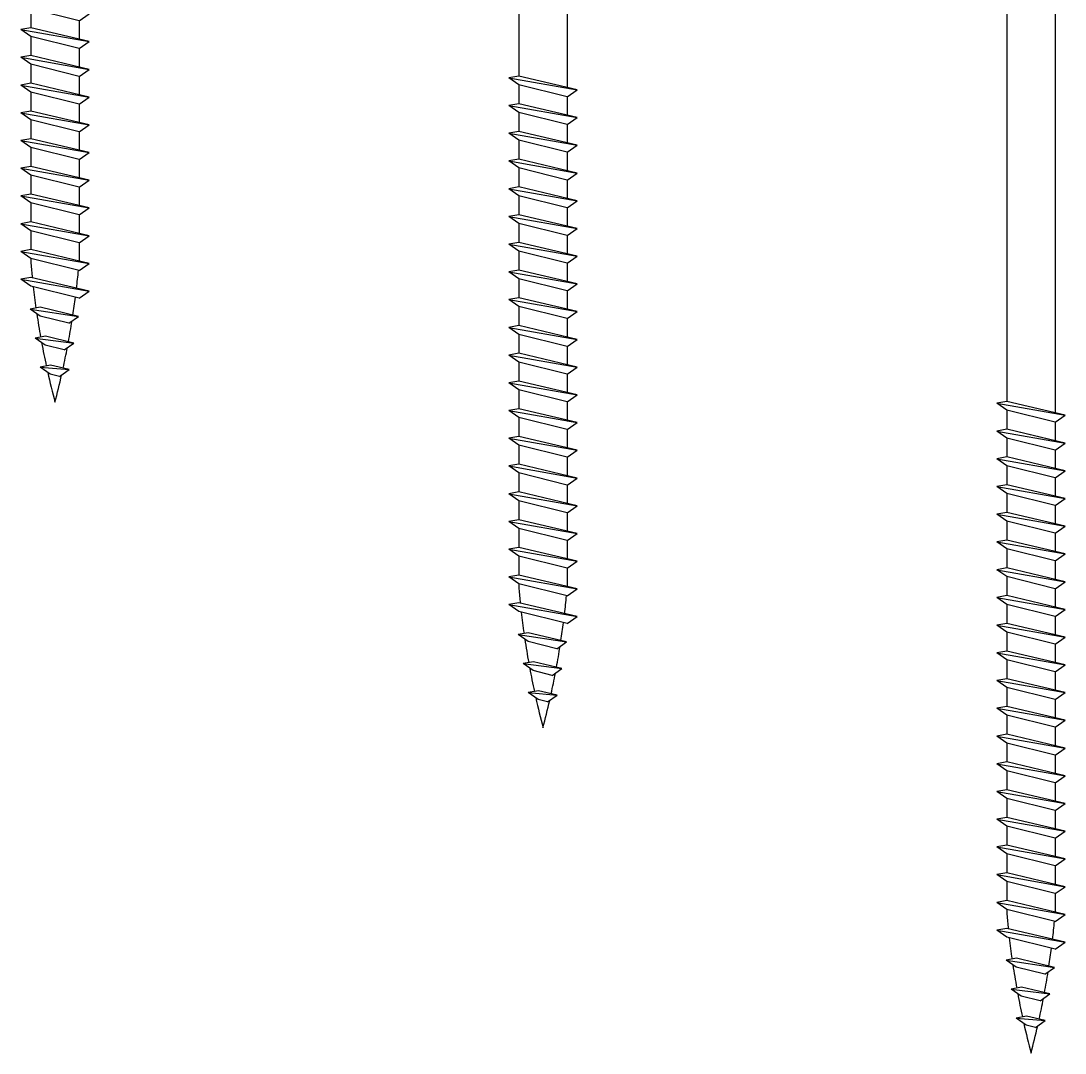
# Model space of a CAD drawing. Header units: inches. Extents: x -2661 to 42767, y -1222 to 9099.
# Drawn here: x 1286.852 to 1290.062, y 1295.437 to 1298.609 of the extents above; entities that cross this region are included whole.
import ezdxf

# ---------------------------------------------------------------- set-up
doc = ezdxf.new("R2010")
doc.units = ezdxf.units.IN
doc.header["$LTSCALE"] = 12
doc.header["$MEASUREMENT"] = 0
doc.layers.add('S-SIMPSON', color=2, linetype='CONTINUOUS')

# ---------------------------------------------------------------- blocks, each defined once
blk = doc.blocks.new('HLGM015')
at = {"layer": 'S-SIMPSON'}
for p, q in [((-0.0819, -13.7917), (-0.0819, -13.85)), ((0.0664, -13.8286), (-0.0819, -13.7917)), ((0.0664, -13.8286), (-0.0819, -13.7917)), ((0.0664, -13.8286), (-0.0819, -13.7917)), ((0.0664, -13.8286), (-0.0819, -13.7917)), ((0.0664, -13.8286), (0.097, -13.8072)), ((0.0664, -13.8286), (0.097, -13.8072)), ((0.0664, -13.8286), (0.097, -13.8072)), ((0.0664, -13.8286), (0.097, -13.8072)), ((0.0664, -13.8286), (0.0664, -13.8851)), ((-0.0819, -13.85), (-0.1125, -13.8554)), ((-0.0819, -13.85), (-0.1125, -13.8554)), ((-0.0819, -13.85), (-0.1125, -13.8554)), ((-0.0819, -13.85), (-0.1125, -13.8554)), ((-0.0819, -13.85), (-0.1125, -13.8554)), ((-0.0819, -13.8769), (-0.1125, -13.8554)), ((-0.0819, -13.8769), (-0.1125, -13.8554)), ((-0.0819, -13.8769), (-0.1125, -13.8554)), ((-0.0819, -13.8769), (-0.1125, -13.8554)), ((-0.0819, -13.8769), (-0.1125, -13.8554)), ((-0.1125, -13.8554), (0.097, -13.8924)), ((-0.1125, -13.8554), (0.097, -13.8924)), ((-0.1125, -13.8554), (0.097, -13.8924)), ((-0.1125, -13.8554), (0.097, -13.8924)), ((-0.1125, -13.8554), (0.097, -13.8924)), ((0.097, -13.8924), (-0.0819, -13.85)), ((0.097, -13.8924), (-0.0819, -13.85)), ((0.097, -13.8924), (-0.0819, -13.85)), ((0.097, -13.8924), (-0.0819, -13.85)), ((0.097, -13.8924), (-0.0819, -13.85)), ((-0.0819, -13.8769), (-0.0819, -13.9352)), ((0.0664, -13.9138), (-0.0819, -13.8769)), ((0.0664, -13.9138), (-0.0819, -13.8769)), ((0.0664, -13.9138), (-0.0819, -13.8769)), ((0.0664, -13.9138), (-0.0819, -13.8769)), ((0.0664, -13.9138), (-0.0819, -13.8769)), ((0.0664, -13.9138), (0.097, -13.8924)), ((0.0664, -13.9138), (0.097, -13.8924)), ((0.0664, -13.9138), (0.097, -13.8924)), ((0.0664, -13.9138), (0.097, -13.8924)), ((0.0664, -13.9138), (0.097, -13.8924)), ((0.0664, -13.9138), (0.0664, -13.9703)), ((-0.0819, -13.9352), (-0.1125, -13.9406)), ((-0.0819, -13.9352), (-0.1125, -13.9406)), ((-0.0819, -13.9352), (-0.1125, -13.9406)), ((-0.0819, -13.9352), (-0.1125, -13.9406)), ((-0.0819, -13.9621), (-0.1125, -13.9406)), ((-0.0819, -13.9621), (-0.1125, -13.9406)), ((-0.0819, -13.9621), (-0.1125, -13.9406)), ((-0.0819, -13.9621), (-0.1125, -13.9406)), ((-0.1125, -13.9406), (0.097, -13.9775)), ((-0.1125, -13.9406), (0.097, -13.9775)), ((-0.1125, -13.9406), (0.097, -13.9775)), ((-0.1125, -13.9406), (0.097, -13.9775)), ((0.097, -13.9775), (-0.0819, -13.9352)), ((0.097, -13.9775), (-0.0819, -13.9352)), ((0.097, -13.9775), (-0.0819, -13.9352)), ((0.097, -13.9775), (-0.0819, -13.9352)), ((-0.0819, -13.9621), (-0.0819, -14.0204)), ((0.0664, -13.999), (-0.0819, -13.9621)), ((0.0664, -13.999), (-0.0819, -13.9621)), ((0.0664, -13.999), (-0.0819, -13.9621)), ((0.0664, -13.999), (-0.0819, -13.9621)), ((0.0664, -13.999), (0.097, -13.9775)), ((0.0664, -13.999), (0.097, -13.9775)), ((0.0664, -13.999), (0.097, -13.9775)), ((0.0664, -13.999), (0.097, -13.9775)), ((-0.0819, -14.0204), (-0.1125, -14.0258)), ((-0.0819, -14.0204), (-0.1125, -14.0258)), ((-0.0819, -14.0204), (-0.1125, -14.0258)), ((-0.0819, -14.0204), (-0.1125, -14.0258)), ((0.097, -14.0627), (-0.0819, -14.0204)), ((0.097, -14.0627), (-0.0819, -14.0204)), ((0.097, -14.0627), (-0.0819, -14.0204)), ((0.097, -14.0627), (-0.0819, -14.0204)), ((0.0664, -13.999), (0.0664, -14.0555)), ((-0.0819, -14.0473), (-0.1125, -14.0258)), ((-0.0819, -14.0473), (-0.1125, -14.0258)), ((-0.0819, -14.0473), (-0.1125, -14.0258)), ((-0.0819, -14.0473), (-0.1125, -14.0258)), ((-0.1125, -14.0258), (0.097, -14.0627)), ((-0.1125, -14.0258), (0.097, -14.0627)), ((-0.1125, -14.0258), (0.097, -14.0627)), ((-0.0819, -14.0473), (-0.0819, -14.1056)), ((0.0664, -14.0842), (-0.0819, -14.0473)), ((0.0664, -14.0842), (-0.0819, -14.0473)), ((0.0664, -14.0842), (-0.0819, -14.0473)), ((0.0664, -14.0842), (-0.0819, -14.0473)), ((0.0664, -14.0573), (0.097, -14.0627)), ((0.0664, -14.0842), (0.097, -14.0627)), ((0.0664, -14.0842), (0.097, -14.0627)), ((0.0664, -14.0842), (0.097, -14.0627)), ((0.0664, -14.0842), (0.097, -14.0627)), ((0.0664, -14.0842), (0.0664, -14.1407)), ((-0.0819, -14.1056), (-0.1125, -14.111)), ((-0.0819, -14.1056), (-0.1125, -14.111)), ((-0.0819, -14.1056), (-0.1125, -14.111)), ((-0.0819, -14.1056), (-0.1125, -14.111)), ((-0.0819, -14.1324), (-0.1125, -14.111)), ((-0.0819, -14.1324), (-0.1125, -14.111)), ((-0.0819, -14.1324), (-0.1125, -14.111)), ((-0.0819, -14.1324), (-0.1125, -14.111)), ((-0.1125, -14.111), (0.097, -14.1479)), ((-0.1125, -14.111), (0.097, -14.1479)), ((-0.1125, -14.111), (0.097, -14.1479)), ((-0.1125, -14.111), (0.097, -14.1479)), ((0.097, -14.1479), (-0.0819, -14.1056)), ((0.097, -14.1479), (-0.0819, -14.1056)), ((0.097, -14.1479), (-0.0819, -14.1056)), ((0.097, -14.1479), (-0.0819, -14.1056)), ((-0.0819, -14.1324), (-0.0819, -14.1907)), ((0.0664, -14.1694), (-0.0819, -14.1324)), ((0.0664, -14.1694), (-0.0819, -14.1324)), ((0.0664, -14.1694), (-0.0819, -14.1324)), ((0.0664, -14.1694), (-0.0819, -14.1324)), ((0.0664, -14.1694), (0.097, -14.1479)), ((0.0664, -14.1694), (0.097, -14.1479)), ((0.0664, -14.1694), (0.097, -14.1479)), ((0.0664, -14.1694), (0.097, -14.1479)), ((0.0664, -14.1694), (0.0664, -14.2258)), ((-0.0819, -14.1907), (-0.1125, -14.1961)), ((-0.0819, -14.1907), (-0.1125, -14.1961)), ((-0.0819, -14.2176), (-0.1125, -14.1961)), ((-0.0819, -14.2176), (-0.1125, -14.1961)), ((-0.1125, -14.1961), (0.097, -14.2331)), ((-0.1125, -14.1961), (0.097, -14.2331)), ((0.097, -14.2331), (-0.0819, -14.1907)), ((0.097, -14.2331), (-0.0819, -14.1907)), ((-0.0819, -14.2176), (-0.0819, -14.2759)), ((0.0664, -14.2546), (-0.0819, -14.2176)), ((0.0664, -14.2546), (-0.0819, -14.2176)), ((0.0664, -14.2546), (0.097, -14.2331)), ((0.0664, -14.2546), (0.097, -14.2331)), ((-0.0819, -14.2759), (-0.1125, -14.2813)), ((-0.0819, -14.2759), (-0.1125, -14.2813)), ((-0.0819, -14.3028), (-0.1125, -14.2813)), ((-0.0819, -14.3028), (-0.1125, -14.2813)), ((-0.1125, -14.2813), (0.097, -14.3183)), ((-0.1125, -14.2813), (0.097, -14.3183)), ((0.097, -14.3183), (-0.0819, -14.2759)), ((0.097, -14.3183), (-0.0819, -14.2759)), ((0.0664, -14.2546), (0.0664, -14.311)), ((-0.0819, -14.3028), (-0.0819, -14.3611)), ((0.0664, -14.3398), (-0.0819, -14.3028)), ((0.0664, -14.3398), (-0.0819, -14.3028)), ((0.0664, -14.3398), (0.097, -14.3183)), ((0.0664, -14.3398), (0.097, -14.3183)), ((0.0664, -14.3398), (0.0664, -14.3962)), ((-0.0819, -14.3611), (-0.1125, -14.3665)), ((-0.0819, -14.388), (-0.1125, -14.3665)), ((-0.1125, -14.3665), (0.097, -14.4035)), ((0.097, -14.4035), (-0.0819, -14.3611)), ((-0.0819, -14.388), (-0.0819, -14.4463)), ((0.0664, -14.4249), (-0.0819, -14.388)), ((0.0664, -14.4249), (0.097, -14.4035)), ((0.0664, -14.4249), (0.0664, -14.4814)), ((-0.0819, -14.4463), (-0.1125, -14.4517)), ((-0.0819, -14.4732), (-0.1125, -14.4517)), ((-0.1125, -14.4517), (0.097, -14.4887)), ((0.097, -14.4887), (-0.0819, -14.4463)), ((-0.0819, -14.4732), (-0.0819, -14.5315)), ((0.0664, -14.5101), (-0.0819, -14.4732)), ((0.0664, -14.5101), (0.097, -14.4887)), ((-0.0819, -14.5315), (-0.1125, -14.5369)), ((-0.0819, -14.5584), (-0.1125, -14.5369)), ((-0.1125, -14.5369), (0.097, -14.5738)), ((0.097, -14.5738), (-0.0819, -14.5315)), ((0.0664, -14.5101), (0.0664, -14.5666)), ((-0.0819, -14.5584), (-0.0819, -14.5741)), ((0.0664, -14.5953), (-0.0819, -14.5584)), ((0.0664, -14.5953), (0.097, -14.5738)), ((-0.0819, -14.6167), (-0.1125, -14.6221)), ((-0.0819, -14.6435), (-0.1125, -14.6221)), ((-0.1125, -14.6221), (0.097, -14.659)), ((0.097, -14.659), (-0.0819, -14.6167)), ((0.0664, -14.6805), (-0.0819, -14.6435)), ((0.0664, -14.6805), (0.097, -14.659)), ((-0.0529, -14.7087), (-0.0844, -14.7143)), ((-0.0537, -14.7357), (-0.0844, -14.7143)), ((-0.0844, -14.7143), (0.0647, -14.7365)), ((0.0647, -14.7365), (-0.0529, -14.7087)), ((0.0344, -14.7577), (-0.0537, -14.7357)), ((0.0344, -14.7577), (0.0647, -14.7365)), ((-0.0369, -14.7977), (-0.0689, -14.8033)), ((-0.0382, -14.8248), (-0.0689, -14.8033)), ((-0.0689, -14.8033), (0.0504, -14.8183)), ((0.0203, -14.8394), (-0.0382, -14.8248)), ((0.0504, -14.8183), (-0.0369, -14.7977)), ((0.0203, -14.8394), (0.0504, -14.8183)), ((-0.0214, -14.8866), (-0.0534, -14.8923)), ((-0.0227, -14.9138), (-0.0534, -14.8923)), ((-0.0534, -14.8923), (0.036, -14.9)), ((0.036, -14.9), (-0.0214, -14.8866)), ((0.006, -14.921), (-0.0227, -14.9138)), ((0.006, -14.921), (0.036, -14.9))]:
    blk.add_line(p, q, dxfattribs=at)
for centre, start, end in [((2.4445, -14.3539), 184.9808, 185.97), ((-2.46, -14.3539), 353.2964, 354.5481), ((2.4445, -14.3539), 186.5995, 188.0964), ((-2.46, -14.3539), 351.4143, 352.6639), ((2.4445, -14.3539), 188.5029, 190.1389), ((-2.46, -14.3539), 349.5372, 351.0028), ((2.4445, -14.3539), 190.5327, 192.1798), ((-2.46, -14.3539), 347.6645, 349.1255), ((2.4445, -14.3539), 192.6368, 194.7605), ((-2.46, -14.3539), 345.2395, 347.1882)]:
    blk.add_arc(centre, 2.5359, start, end, dxfattribs=at)
blk = doc.blocks.new('HLGM016')
at = {"layer": 'S-SIMPSON'}
for p, q in [((-0.0819, -0.125), (-0.0819, -13.9981)), ((0.0664, -0.125), (0.0664, -14.0332)), ((-0.0819, -13.9981), (-0.1125, -14.0036)), ((-0.0819, -13.9981), (-0.1125, -14.0036)), ((-0.0819, -13.9981), (-0.1125, -14.0036)), ((-0.0819, -13.9981), (-0.1125, -14.0036)), ((-0.0819, -14.025), (-0.1125, -14.0036)), ((-0.0819, -14.025), (-0.1125, -14.0036)), ((-0.0819, -14.025), (-0.1125, -14.0036)), ((-0.0819, -14.025), (-0.1125, -14.0036)), ((-0.1125, -14.0036), (0.097, -14.0405)), ((-0.1125, -14.0036), (0.097, -14.0405)), ((-0.1125, -14.0036), (0.097, -14.0405)), ((-0.1125, -14.0036), (0.097, -14.0405)), ((0.097, -14.0405), (-0.0819, -13.9981)), ((0.097, -14.0405), (-0.0819, -13.9981)), ((0.097, -14.0405), (-0.0819, -13.9981)), ((0.097, -14.0405), (-0.0819, -13.9981)), ((-0.0819, -14.025), (-0.0819, -14.0833)), ((0.0664, -14.062), (-0.0819, -14.025)), ((0.0664, -14.062), (-0.0819, -14.025)), ((0.0664, -14.062), (-0.0819, -14.025)), ((0.0664, -14.062), (-0.0819, -14.025)), ((0.0664, -14.062), (0.097, -14.0405)), ((0.0664, -14.062), (0.097, -14.0405)), ((0.0664, -14.062), (0.097, -14.0405)), ((0.0664, -14.062), (0.097, -14.0405)), ((-0.0819, -14.0833), (-0.1125, -14.0887)), ((-0.0819, -14.0833), (-0.1125, -14.0887)), ((-0.0819, -14.0833), (-0.1125, -14.0887)), ((-0.0819, -14.0833), (-0.1125, -14.0887)), ((-0.0819, -14.0833), (-0.1125, -14.0887)), ((-0.0819, -14.1102), (-0.1125, -14.0887)), ((-0.0819, -14.1102), (-0.1125, -14.0887)), ((-0.0819, -14.1102), (-0.1125, -14.0887)), ((-0.0819, -14.1102), (-0.1125, -14.0887)), ((-0.0819, -14.1102), (-0.1125, -14.0887)), ((-0.1125, -14.0887), (0.097, -14.1257)), ((-0.1125, -14.0887), (0.097, -14.1257)), ((-0.1125, -14.0887), (0.097, -14.1257)), ((-0.1125, -14.0887), (0.097, -14.1257)), ((-0.1125, -14.0887), (0.097, -14.1257)), ((0.097, -14.1257), (-0.0819, -14.0833)), ((0.097, -14.1257), (-0.0819, -14.0833)), ((0.097, -14.1257), (-0.0819, -14.0833)), ((0.097, -14.1257), (-0.0819, -14.0833)), ((0.0664, -14.1184), (-0.0819, -14.0833)), ((0.0664, -14.062), (0.0664, -14.1184)), ((-0.0819, -14.1102), (-0.0819, -14.1685)), ((0.0664, -14.1472), (-0.0819, -14.1102)), ((0.0664, -14.1472), (-0.0819, -14.1102)), ((0.0664, -14.1472), (-0.0819, -14.1102)), ((0.0664, -14.1472), (-0.0819, -14.1102)), ((0.0664, -14.1472), (-0.0819, -14.1102)), ((0.0664, -14.1472), (0.097, -14.1257)), ((0.0664, -14.1472), (0.097, -14.1257)), ((0.0664, -14.1472), (0.097, -14.1257)), ((0.0664, -14.1472), (0.097, -14.1257)), ((0.0664, -14.1472), (0.097, -14.1257)), ((0.0664, -14.1472), (0.0664, -14.2036)), ((-0.0819, -14.1685), (-0.1125, -14.1739)), ((-0.0819, -14.1685), (-0.1125, -14.1739)), ((-0.0819, -14.1685), (-0.1125, -14.1739)), ((-0.0819, -14.1685), (-0.1125, -14.1739)), ((-0.0819, -14.1954), (-0.1125, -14.1739)), ((-0.0819, -14.1954), (-0.1125, -14.1739)), ((-0.0819, -14.1954), (-0.1125, -14.1739)), ((-0.0819, -14.1954), (-0.1125, -14.1739)), ((-0.1125, -14.1739), (0.097, -14.2109)), ((-0.1125, -14.1739), (0.097, -14.2109)), ((-0.1125, -14.1739), (0.097, -14.2109)), ((-0.1125, -14.1739), (0.097, -14.2109)), ((0.097, -14.2109), (-0.0819, -14.1685)), ((0.097, -14.2109), (-0.0819, -14.1685)), ((0.097, -14.2109), (-0.0819, -14.1685)), ((0.097, -14.2109), (-0.0819, -14.1685)), ((-0.0819, -14.1954), (-0.0819, -14.2537)), ((0.0664, -14.2323), (-0.0819, -14.1954)), ((0.0664, -14.2323), (-0.0819, -14.1954)), ((0.0664, -14.2323), (-0.0819, -14.1954)), ((0.0664, -14.2323), (-0.0819, -14.1954)), ((0.0664, -14.2323), (0.097, -14.2109)), ((0.0664, -14.2323), (0.097, -14.2109)), ((0.0664, -14.2323), (0.097, -14.2109)), ((0.0664, -14.2323), (0.097, -14.2109)), ((0.0664, -14.2323), (0.0664, -14.2888)), ((-0.0819, -14.2537), (-0.1125, -14.2591)), ((-0.0819, -14.2537), (-0.1125, -14.2591)), ((-0.0819, -14.2537), (-0.1125, -14.2591)), ((-0.0819, -14.2537), (-0.1125, -14.2591)), ((-0.0819, -14.2806), (-0.1125, -14.2591)), ((-0.0819, -14.2806), (-0.1125, -14.2591)), ((-0.0819, -14.2806), (-0.1125, -14.2591)), ((-0.0819, -14.2806), (-0.1125, -14.2591)), ((-0.1125, -14.2591), (0.097, -14.2961)), ((-0.1125, -14.2591), (0.097, -14.2961)), ((-0.1125, -14.2591), (0.097, -14.2961)), ((-0.1125, -14.2591), (0.097, -14.2961)), ((0.097, -14.2961), (-0.0819, -14.2537)), ((0.097, -14.2961), (-0.0819, -14.2537)), ((0.097, -14.2961), (-0.0819, -14.2537)), ((0.097, -14.2961), (-0.0819, -14.2537)), ((-0.0819, -14.2806), (-0.0819, -14.3389)), ((0.0664, -14.3175), (-0.0819, -14.2806)), ((0.0664, -14.3175), (-0.0819, -14.2806)), ((0.0664, -14.3175), (-0.0819, -14.2806)), ((0.0664, -14.3175), (-0.0819, -14.2806)), ((0.0664, -14.3175), (0.097, -14.2961)), ((0.0664, -14.3175), (0.097, -14.2961)), ((0.0664, -14.3175), (0.097, -14.2961)), ((0.0664, -14.3175), (0.097, -14.2961)), ((-0.0819, -14.3389), (-0.1125, -14.3443)), ((-0.0819, -14.3389), (-0.1125, -14.3443)), ((-0.0819, -14.3389), (-0.1125, -14.3443)), ((-0.0819, -14.3389), (-0.1125, -14.3443)), ((-0.0819, -14.3658), (-0.1125, -14.3443)), ((-0.0819, -14.3658), (-0.1125, -14.3443)), ((-0.0819, -14.3658), (-0.1125, -14.3443)), ((-0.0819, -14.3658), (-0.1125, -14.3443)), ((-0.1125, -14.3443), (0.097, -14.3812)), ((-0.1125, -14.3443), (0.097, -14.3812)), ((-0.1125, -14.3443), (0.097, -14.3812)), ((-0.1125, -14.3443), (0.097, -14.3812)), ((0.097, -14.3812), (-0.0819, -14.3389)), ((0.097, -14.3812), (-0.0819, -14.3389)), ((0.097, -14.3812), (-0.0819, -14.3389)), ((0.097, -14.3812), (-0.0819, -14.3389)), ((0.0664, -14.3175), (0.0664, -14.374)), ((-0.0819, -14.3658), (-0.0819, -14.4241)), ((0.0664, -14.4027), (-0.0819, -14.3658)), ((0.0664, -14.4027), (-0.0819, -14.3658)), ((0.0664, -14.4027), (-0.0819, -14.3658)), ((0.0664, -14.4027), (-0.0819, -14.3658)), ((0.0664, -14.4027), (0.097, -14.3812)), ((0.0664, -14.4027), (0.097, -14.3812)), ((0.0664, -14.4027), (0.097, -14.3812)), ((0.0664, -14.4027), (0.097, -14.3812)), ((0.0664, -14.4027), (0.0664, -14.4592)), ((-0.0819, -14.4241), (-0.1125, -14.4295)), ((-0.0819, -14.4241), (-0.1125, -14.4295)), ((-0.0819, -14.451), (-0.1125, -14.4295)), ((-0.0819, -14.451), (-0.1125, -14.4295)), ((-0.1125, -14.4295), (0.097, -14.4664)), ((-0.1125, -14.4295), (0.097, -14.4664)), ((0.097, -14.4664), (-0.0819, -14.4241)), ((0.097, -14.4664), (-0.0819, -14.4241)), ((-0.0819, -14.451), (-0.0819, -14.5093)), ((0.0664, -14.4879), (-0.0819, -14.451)), ((0.0664, -14.4879), (-0.0819, -14.451)), ((0.0664, -14.4879), (0.097, -14.4664)), ((0.0664, -14.4879), (0.097, -14.4664)), ((0.0664, -14.4879), (0.0664, -14.5444)), ((-0.0819, -14.5093), (-0.1125, -14.5147)), ((-0.0819, -14.5093), (-0.1125, -14.5147)), ((-0.0819, -14.5361), (-0.1125, -14.5147)), ((-0.0819, -14.5361), (-0.1125, -14.5147)), ((-0.1125, -14.5147), (0.097, -14.5516)), ((-0.1125, -14.5147), (0.097, -14.5516)), ((0.097, -14.5516), (-0.0819, -14.5093)), ((0.097, -14.5516), (-0.0819, -14.5093)), ((-0.0819, -14.5361), (-0.0819, -14.5944)), ((0.0664, -14.5731), (-0.0819, -14.5361)), ((0.0664, -14.5731), (-0.0819, -14.5361)), ((0.0664, -14.5731), (0.097, -14.5516)), ((0.0664, -14.5731), (0.097, -14.5516)), ((-0.0819, -14.5944), (-0.1125, -14.5999)), ((-0.0819, -14.6213), (-0.1125, -14.5999)), ((-0.1125, -14.5999), (0.097, -14.6368)), ((0.097, -14.6368), (-0.0819, -14.5944)), ((0.0664, -14.5731), (0.0664, -14.6295)), ((-0.0819, -14.6213), (-0.0819, -14.6796)), ((0.0664, -14.6583), (-0.0819, -14.6213)), ((0.0664, -14.6583), (0.097, -14.6368)), ((0.0664, -14.6583), (0.0664, -14.7147)), ((-0.0819, -14.6796), (-0.1125, -14.685)), ((-0.0819, -14.6796), (-0.1125, -14.685)), ((-0.0819, -14.6796), (-0.1125, -14.685)), ((-0.0819, -14.6796), (-0.1125, -14.685)), ((-0.0819, -14.7065), (-0.1125, -14.685)), ((-0.0819, -14.7065), (-0.1125, -14.685)), ((-0.0819, -14.7065), (-0.1125, -14.685)), ((-0.0819, -14.7065), (-0.1125, -14.685)), ((-0.1125, -14.685), (0.097, -14.722)), ((-0.1125, -14.685), (0.097, -14.722)), ((-0.1125, -14.685), (0.097, -14.722)), ((-0.1125, -14.685), (0.097, -14.722)), ((0.097, -14.722), (-0.0819, -14.6796)), ((0.097, -14.722), (-0.0819, -14.6796)), ((0.097, -14.722), (-0.0819, -14.6796)), ((0.0664, -14.7147), (-0.0819, -14.6796)), ((-0.0819, -14.7065), (-0.0819, -14.7648)), ((0.0664, -14.7435), (-0.0819, -14.7065)), ((0.0664, -14.7435), (-0.0819, -14.7065)), ((0.0664, -14.7435), (-0.0819, -14.7065)), ((0.0664, -14.7435), (-0.0819, -14.7065)), ((0.0664, -14.7435), (0.097, -14.722)), ((0.0664, -14.7435), (0.097, -14.722)), ((0.0664, -14.7435), (0.097, -14.722)), ((0.0664, -14.7435), (0.097, -14.722)), ((0.0664, -14.7435), (0.0664, -14.7999)), ((-0.0819, -14.7648), (-0.1125, -14.7702)), ((-0.0819, -14.7648), (-0.1125, -14.7702)), ((-0.0819, -14.7648), (-0.1125, -14.7702)), ((-0.0819, -14.7648), (-0.1125, -14.7702)), ((-0.0819, -14.7917), (-0.1125, -14.7702)), ((-0.0819, -14.7917), (-0.1125, -14.7702)), ((-0.0819, -14.7917), (-0.1125, -14.7702)), ((-0.0819, -14.7917), (-0.1125, -14.7702)), ((-0.1125, -14.7702), (0.097, -14.8072)), ((-0.1125, -14.7702), (0.097, -14.8072)), ((-0.1125, -14.7702), (0.097, -14.8072)), ((-0.1125, -14.7702), (0.097, -14.8072)), ((0.097, -14.8072), (-0.0819, -14.7648)), ((0.097, -14.8072), (-0.0819, -14.7648)), ((0.097, -14.8072), (-0.0819, -14.7648)), ((0.097, -14.8072), (-0.0819, -14.7648)), ((-0.0819, -14.7917), (-0.0819, -14.85)), ((0.0664, -14.8286), (-0.0819, -14.7917)), ((0.0664, -14.8286), (-0.0819, -14.7917)), ((0.0664, -14.8286), (-0.0819, -14.7917)), ((0.0664, -14.8286), (-0.0819, -14.7917)), ((0.0664, -14.8286), (0.097, -14.8072)), ((0.0664, -14.8286), (0.097, -14.8072)), ((0.0664, -14.8286), (0.097, -14.8072)), ((0.0664, -14.8286), (0.097, -14.8072)), ((-0.0819, -14.85), (-0.1125, -14.8554)), ((-0.0819, -14.85), (-0.1125, -14.8554)), ((-0.0819, -14.85), (-0.1125, -14.8554)), ((-0.0819, -14.85), (-0.1125, -14.8554)), ((-0.0819, -14.85), (-0.1125, -14.8554)), ((-0.0819, -14.8769), (-0.1125, -14.8554)), ((-0.0819, -14.8769), (-0.1125, -14.8554)), ((-0.0819, -14.8769), (-0.1125, -14.8554)), ((-0.0819, -14.8769), (-0.1125, -14.8554)), ((-0.0819, -14.8769), (-0.1125, -14.8554)), ((-0.1125, -14.8554), (0.097, -14.8924)), ((-0.1125, -14.8554), (0.097, -14.8924)), ((-0.1125, -14.8554), (0.097, -14.8924)), ((-0.1125, -14.8554), (0.097, -14.8924)), ((-0.1125, -14.8554), (0.097, -14.8924)), ((0.097, -14.8924), (-0.0819, -14.85)), ((0.097, -14.8924), (-0.0819, -14.85)), ((0.097, -14.8924), (-0.0819, -14.85)), ((0.097, -14.8924), (-0.0819, -14.85)), ((0.097, -14.8924), (-0.0819, -14.85)), ((0.0664, -14.8286), (0.0664, -14.8851)), ((-0.0819, -14.8769), (-0.0819, -14.9352)), ((0.0664, -14.9138), (-0.0819, -14.8769)), ((0.0664, -14.9138), (-0.0819, -14.8769)), ((0.0664, -14.9138), (-0.0819, -14.8769)), ((0.0664, -14.9138), (-0.0819, -14.8769)), ((0.0664, -14.9138), (-0.0819, -14.8769)), ((0.0664, -14.9138), (0.097, -14.8924)), ((0.0664, -14.9138), (0.097, -14.8924)), ((0.0664, -14.9138), (0.097, -14.8924)), ((0.0664, -14.9138), (0.097, -14.8924)), ((0.0664, -14.9138), (0.097, -14.8924)), ((0.0664, -14.9138), (0.0664, -14.9703)), ((-0.0819, -14.9352), (-0.1125, -14.9406)), ((-0.0819, -14.9352), (-0.1125, -14.9406)), ((-0.0819, -14.9352), (-0.1125, -14.9406)), ((-0.0819, -14.9352), (-0.1125, -14.9406)), ((-0.0819, -14.9621), (-0.1125, -14.9406)), ((-0.0819, -14.9621), (-0.1125, -14.9406)), ((-0.0819, -14.9621), (-0.1125, -14.9406)), ((-0.0819, -14.9621), (-0.1125, -14.9406)), ((-0.1125, -14.9406), (0.097, -14.9775)), ((-0.1125, -14.9406), (0.097, -14.9775)), ((-0.1125, -14.9406), (0.097, -14.9775)), ((-0.1125, -14.9406), (0.097, -14.9775)), ((0.097, -14.9775), (-0.0819, -14.9352)), ((0.097, -14.9775), (-0.0819, -14.9352)), ((0.097, -14.9775), (-0.0819, -14.9352)), ((0.097, -14.9775), (-0.0819, -14.9352)), ((-0.0819, -14.9621), (-0.0819, -15.0204)), ((0.0664, -14.999), (-0.0819, -14.9621)), ((0.0664, -14.999), (-0.0819, -14.9621)), ((0.0664, -14.999), (-0.0819, -14.9621)), ((0.0664, -14.999), (-0.0819, -14.9621)), ((0.0664, -14.999), (0.097, -14.9775)), ((0.0664, -14.999), (0.097, -14.9775)), ((0.0664, -14.999), (0.097, -14.9775)), ((0.0664, -14.999), (0.097, -14.9775)), ((-0.0819, -15.0204), (-0.1125, -15.0258)), ((-0.0819, -15.0204), (-0.1125, -15.0258)), ((-0.0819, -15.0204), (-0.1125, -15.0258)), ((-0.0819, -15.0204), (-0.1125, -15.0258)), ((0.097, -15.0627), (-0.0819, -15.0204)), ((0.097, -15.0627), (-0.0819, -15.0204)), ((0.097, -15.0627), (-0.0819, -15.0204)), ((0.097, -15.0627), (-0.0819, -15.0204)), ((0.0664, -14.999), (0.0664, -15.0555)), ((-0.0819, -15.0473), (-0.1125, -15.0258)), ((-0.0819, -15.0473), (-0.1125, -15.0258)), ((-0.0819, -15.0473), (-0.1125, -15.0258)), ((-0.0819, -15.0473), (-0.1125, -15.0258)), ((-0.1125, -15.0258), (0.097, -15.0627)), ((-0.1125, -15.0258), (0.097, -15.0627)), ((-0.1125, -15.0258), (0.097, -15.0627)), ((-0.0819, -15.0473), (-0.0819, -15.1056)), ((0.0664, -15.0842), (-0.0819, -15.0473)), ((0.0664, -15.0842), (-0.0819, -15.0473)), ((0.0664, -15.0842), (-0.0819, -15.0473)), ((0.0664, -15.0842), (-0.0819, -15.0473)), ((0.0664, -15.0573), (0.097, -15.0627)), ((0.0664, -15.0842), (0.097, -15.0627)), ((0.0664, -15.0842), (0.097, -15.0627)), ((0.0664, -15.0842), (0.097, -15.0627)), ((0.0664, -15.0842), (0.097, -15.0627)), ((0.0664, -15.0842), (0.0664, -15.1407)), ((-0.0819, -15.1056), (-0.1125, -15.111)), ((-0.0819, -15.1056), (-0.1125, -15.111)), ((-0.0819, -15.1056), (-0.1125, -15.111)), ((-0.0819, -15.1056), (-0.1125, -15.111)), ((-0.0819, -15.1324), (-0.1125, -15.111)), ((-0.0819, -15.1324), (-0.1125, -15.111)), ((-0.0819, -15.1324), (-0.1125, -15.111)), ((-0.0819, -15.1324), (-0.1125, -15.111)), ((-0.1125, -15.111), (0.097, -15.1479)), ((-0.1125, -15.111), (0.097, -15.1479)), ((-0.1125, -15.111), (0.097, -15.1479)), ((-0.1125, -15.111), (0.097, -15.1479)), ((0.097, -15.1479), (-0.0819, -15.1056)), ((0.097, -15.1479), (-0.0819, -15.1056)), ((0.097, -15.1479), (-0.0819, -15.1056)), ((0.097, -15.1479), (-0.0819, -15.1056)), ((-0.0819, -15.1324), (-0.0819, -15.1907)), ((0.0664, -15.1694), (-0.0819, -15.1324)), ((0.0664, -15.1694), (-0.0819, -15.1324)), ((0.0664, -15.1694), (-0.0819, -15.1324)), ((0.0664, -15.1694), (-0.0819, -15.1324)), ((0.0664, -15.1694), (0.097, -15.1479)), ((0.0664, -15.1694), (0.097, -15.1479)), ((0.0664, -15.1694), (0.097, -15.1479)), ((0.0664, -15.1694), (0.097, -15.1479)), ((0.0664, -15.1694), (0.0664, -15.2258)), ((-0.0819, -15.1907), (-0.1125, -15.1961)), ((-0.0819, -15.1907), (-0.1125, -15.1961)), ((-0.0819, -15.2176), (-0.1125, -15.1961)), ((-0.0819, -15.2176), (-0.1125, -15.1961)), ((-0.1125, -15.1961), (0.097, -15.2331)), ((-0.1125, -15.1961), (0.097, -15.2331)), ((0.097, -15.2331), (-0.0819, -15.1907)), ((0.097, -15.2331), (-0.0819, -15.1907)), ((-0.0819, -15.2176), (-0.0819, -15.2759)), ((0.0664, -15.2546), (-0.0819, -15.2176)), ((0.0664, -15.2546), (-0.0819, -15.2176)), ((0.0664, -15.2546), (0.097, -15.2331)), ((0.0664, -15.2546), (0.097, -15.2331)), ((-0.0819, -15.2759), (-0.1125, -15.2813)), ((-0.0819, -15.2759), (-0.1125, -15.2813)), ((0.097, -15.3183), (-0.0819, -15.2759)), ((0.097, -15.3183), (-0.0819, -15.2759)), ((0.0664, -15.2546), (0.0664, -15.311)), ((-0.0819, -15.3028), (-0.1125, -15.2813)), ((-0.0819, -15.3028), (-0.1125, -15.2813)), ((-0.1125, -15.2813), (0.097, -15.3183)), ((-0.1125, -15.2813), (0.097, -15.3183)), ((-0.0819, -15.3028), (-0.0819, -15.3611)), ((0.0664, -15.3398), (-0.0819, -15.3028)), ((0.0664, -15.3398), (-0.0819, -15.3028)), ((0.0664, -15.3398), (0.097, -15.3183)), ((0.0664, -15.3398), (0.097, -15.3183)), ((0.0664, -15.3398), (0.0664, -15.3962)), ((-0.0819, -15.3611), (-0.1125, -15.3665)), ((-0.0819, -15.388), (-0.1125, -15.3665)), ((-0.1125, -15.3665), (0.097, -15.4035)), ((0.097, -15.4035), (-0.0819, -15.3611)), ((-0.0819, -15.388), (-0.0819, -15.4463)), ((0.0664, -15.4249), (-0.0819, -15.388)), ((0.0664, -15.4249), (0.097, -15.4035)), ((0.0664, -15.4249), (0.0664, -15.4814)), ((-0.0819, -15.4463), (-0.1125, -15.4517)), ((-0.0819, -15.4732), (-0.1125, -15.4517)), ((-0.1125, -15.4517), (0.097, -15.4887)), ((0.097, -15.4887), (-0.0819, -15.4463)), ((-0.0819, -15.4732), (-0.0819, -15.5315)), ((0.0664, -15.5101), (-0.0819, -15.4732)), ((0.0664, -15.5101), (0.097, -15.4887)), ((-0.0819, -15.5315), (-0.1125, -15.5369)), ((0.097, -15.5738), (-0.0819, -15.5315)), ((0.0664, -15.5101), (0.0664, -15.5666)), ((-0.0819, -15.5584), (-0.1125, -15.5369)), ((-0.1125, -15.5369), (0.097, -15.5738)), ((-0.0819, -15.5584), (-0.0819, -15.5741)), ((0.0664, -15.5953), (-0.0819, -15.5584)), ((0.0664, -15.5953), (0.097, -15.5738)), ((-0.0819, -15.6167), (-0.1125, -15.6221)), ((-0.0819, -15.6435), (-0.1125, -15.6221)), ((-0.1125, -15.6221), (0.097, -15.659)), ((0.097, -15.659), (-0.0819, -15.6167)), ((0.0664, -15.6805), (-0.0819, -15.6435)), ((0.0664, -15.6805), (0.097, -15.659)), ((-0.0529, -15.7087), (-0.0844, -15.7143)), ((-0.0537, -15.7357), (-0.0844, -15.7143)), ((-0.0844, -15.7143), (0.0647, -15.7365)), ((0.0647, -15.7365), (-0.0529, -15.7087)), ((0.0344, -15.7577), (-0.0537, -15.7357)), ((0.0344, -15.7577), (0.0647, -15.7365)), ((-0.0369, -15.7977), (-0.0689, -15.8033)), ((-0.0382, -15.8248), (-0.0689, -15.8033)), ((-0.0689, -15.8033), (0.0504, -15.8183)), ((0.0504, -15.8183), (-0.0369, -15.7977)), ((0.0203, -15.8394), (0.0504, -15.8183)), ((0.0203, -15.8394), (-0.0382, -15.8248)), ((-0.0214, -15.8866), (-0.0534, -15.8923)), ((0.036, -15.9), (-0.0214, -15.8866)), ((-0.0227, -15.9138), (-0.0534, -15.8923)), ((-0.0534, -15.8923), (0.036, -15.9)), ((0.006, -15.921), (-0.0227, -15.9138)), ((0.006, -15.921), (0.036, -15.9))]:
    blk.add_line(p, q, dxfattribs=at)
for centre, start, end in [((2.4445, -15.3539), 184.9808, 185.97), ((-2.46, -15.3539), 353.2964, 354.5481), ((2.4445, -15.3539), 186.5995, 188.0964), ((-2.46, -15.3539), 351.4143, 352.6639), ((2.4445, -15.3539), 188.5029, 190.1389), ((-2.46, -15.3539), 349.5372, 351.0028), ((2.4445, -15.3539), 190.5327, 192.1798), ((-2.46, -15.3539), 347.6645, 349.1255), ((2.4445, -15.3539), 192.6368, 194.7605), ((-2.46, -15.3539), 345.2395, 347.1882)]:
    blk.add_arc(centre, 2.5359, start, end, dxfattribs=at)
blk = doc.blocks.new('HLGM017')
at = {"layer": 'S-SIMPSON'}
for p, q in [((-0.0819, -0.125), (-0.0819, -14.9981)), ((0.0664, -0.125), (0.0664, -15.0332)), ((-0.0819, -14.9981), (-0.1125, -15.0036)), ((-0.0819, -14.9981), (-0.1125, -15.0036)), ((-0.0819, -14.9981), (-0.1125, -15.0036)), ((-0.0819, -14.9981), (-0.1125, -15.0036)), ((-0.0819, -15.025), (-0.1125, -15.0036)), ((-0.0819, -15.025), (-0.1125, -15.0036)), ((-0.0819, -15.025), (-0.1125, -15.0036)), ((-0.0819, -15.025), (-0.1125, -15.0036)), ((-0.1125, -15.0036), (0.097, -15.0405)), ((-0.1125, -15.0036), (0.097, -15.0405)), ((-0.1125, -15.0036), (0.097, -15.0405)), ((-0.1125, -15.0036), (0.097, -15.0405)), ((0.097, -15.0405), (-0.0819, -14.9981)), ((0.097, -15.0405), (-0.0819, -14.9981)), ((0.097, -15.0405), (-0.0819, -14.9981)), ((0.097, -15.0405), (-0.0819, -14.9981)), ((-0.0819, -15.025), (-0.0819, -15.0833)), ((0.0664, -15.062), (-0.0819, -15.025)), ((0.0664, -15.062), (-0.0819, -15.025)), ((0.0664, -15.062), (-0.0819, -15.025)), ((0.0664, -15.062), (-0.0819, -15.025)), ((0.0664, -15.062), (0.097, -15.0405)), ((0.0664, -15.062), (0.097, -15.0405)), ((0.0664, -15.062), (0.097, -15.0405)), ((0.0664, -15.062), (0.097, -15.0405)), ((-0.0819, -15.0833), (-0.1125, -15.0887)), ((-0.0819, -15.0833), (-0.1125, -15.0887)), ((-0.0819, -15.0833), (-0.1125, -15.0887)), ((-0.0819, -15.0833), (-0.1125, -15.0887)), ((-0.0819, -15.0833), (-0.1125, -15.0887)), ((0.097, -15.1257), (-0.0819, -15.0833)), ((0.097, -15.1257), (-0.0819, -15.0833)), ((0.097, -15.1257), (-0.0819, -15.0833)), ((0.097, -15.1257), (-0.0819, -15.0833)), ((0.0664, -15.1184), (-0.0819, -15.0833)), ((0.0664, -15.062), (0.0664, -15.1184)), ((-0.0819, -15.1102), (-0.1125, -15.0887)), ((-0.0819, -15.1102), (-0.1125, -15.0887)), ((-0.0819, -15.1102), (-0.1125, -15.0887)), ((-0.0819, -15.1102), (-0.1125, -15.0887)), ((-0.0819, -15.1102), (-0.1125, -15.0887)), ((-0.1125, -15.0887), (0.097, -15.1257)), ((-0.1125, -15.0887), (0.097, -15.1257)), ((-0.1125, -15.0887), (0.097, -15.1257)), ((-0.1125, -15.0887), (0.097, -15.1257)), ((-0.1125, -15.0887), (0.097, -15.1257)), ((-0.0819, -15.1102), (-0.0819, -15.1685)), ((0.0664, -15.1472), (-0.0819, -15.1102)), ((0.0664, -15.1472), (-0.0819, -15.1102)), ((0.0664, -15.1472), (-0.0819, -15.1102)), ((0.0664, -15.1472), (-0.0819, -15.1102)), ((0.0664, -15.1472), (-0.0819, -15.1102)), ((0.0664, -15.1472), (0.097, -15.1257)), ((0.0664, -15.1472), (0.097, -15.1257)), ((0.0664, -15.1472), (0.097, -15.1257)), ((0.0664, -15.1472), (0.097, -15.1257)), ((0.0664, -15.1472), (0.097, -15.1257)), ((0.0664, -15.1472), (0.0664, -15.2036)), ((-0.0819, -15.1685), (-0.1125, -15.1739)), ((-0.0819, -15.1685), (-0.1125, -15.1739)), ((-0.0819, -15.1685), (-0.1125, -15.1739)), ((-0.0819, -15.1685), (-0.1125, -15.1739)), ((-0.0819, -15.1954), (-0.1125, -15.1739)), ((-0.0819, -15.1954), (-0.1125, -15.1739)), ((-0.0819, -15.1954), (-0.1125, -15.1739)), ((-0.0819, -15.1954), (-0.1125, -15.1739)), ((-0.1125, -15.1739), (0.097, -15.2109)), ((-0.1125, -15.1739), (0.097, -15.2109)), ((-0.1125, -15.1739), (0.097, -15.2109)), ((-0.1125, -15.1739), (0.097, -15.2109)), ((0.097, -15.2109), (-0.0819, -15.1685)), ((0.097, -15.2109), (-0.0819, -15.1685)), ((0.097, -15.2109), (-0.0819, -15.1685)), ((0.097, -15.2109), (-0.0819, -15.1685)), ((-0.0819, -15.1954), (-0.0819, -15.2537)), ((0.0664, -15.2323), (-0.0819, -15.1954)), ((0.0664, -15.2323), (-0.0819, -15.1954)), ((0.0664, -15.2323), (-0.0819, -15.1954)), ((0.0664, -15.2323), (-0.0819, -15.1954)), ((0.0664, -15.2323), (0.097, -15.2109)), ((0.0664, -15.2323), (0.097, -15.2109)), ((0.0664, -15.2323), (0.097, -15.2109)), ((0.0664, -15.2323), (0.097, -15.2109)), ((0.0664, -15.2323), (0.0664, -15.2888)), ((-0.0819, -15.2537), (-0.1125, -15.2591)), ((-0.0819, -15.2537), (-0.1125, -15.2591)), ((-0.0819, -15.2537), (-0.1125, -15.2591)), ((-0.0819, -15.2537), (-0.1125, -15.2591)), ((-0.0819, -15.2806), (-0.1125, -15.2591)), ((-0.0819, -15.2806), (-0.1125, -15.2591)), ((-0.0819, -15.2806), (-0.1125, -15.2591)), ((-0.0819, -15.2806), (-0.1125, -15.2591)), ((-0.1125, -15.2591), (0.097, -15.2961)), ((-0.1125, -15.2591), (0.097, -15.2961)), ((-0.1125, -15.2591), (0.097, -15.2961)), ((-0.1125, -15.2591), (0.097, -15.2961)), ((0.097, -15.2961), (-0.0819, -15.2537)), ((0.097, -15.2961), (-0.0819, -15.2537)), ((0.097, -15.2961), (-0.0819, -15.2537)), ((0.097, -15.2961), (-0.0819, -15.2537)), ((-0.0819, -15.2806), (-0.0819, -15.3389)), ((0.0664, -15.3175), (-0.0819, -15.2806)), ((0.0664, -15.3175), (-0.0819, -15.2806)), ((0.0664, -15.3175), (-0.0819, -15.2806)), ((0.0664, -15.3175), (-0.0819, -15.2806)), ((0.0664, -15.3175), (0.097, -15.2961)), ((0.0664, -15.3175), (0.097, -15.2961)), ((0.0664, -15.3175), (0.097, -15.2961)), ((0.0664, -15.3175), (0.097, -15.2961)), ((-0.0819, -15.3389), (-0.1125, -15.3443)), ((-0.0819, -15.3389), (-0.1125, -15.3443)), ((-0.0819, -15.3389), (-0.1125, -15.3443)), ((-0.0819, -15.3389), (-0.1125, -15.3443)), ((0.097, -15.3812), (-0.0819, -15.3389)), ((0.097, -15.3812), (-0.0819, -15.3389)), ((0.097, -15.3812), (-0.0819, -15.3389)), ((0.097, -15.3812), (-0.0819, -15.3389)), ((0.0664, -15.3175), (0.0664, -15.374)), ((-0.0819, -15.3658), (-0.1125, -15.3443)), ((-0.0819, -15.3658), (-0.1125, -15.3443)), ((-0.0819, -15.3658), (-0.1125, -15.3443)), ((-0.0819, -15.3658), (-0.1125, -15.3443)), ((-0.1125, -15.3443), (0.097, -15.3812)), ((-0.1125, -15.3443), (0.097, -15.3812)), ((-0.1125, -15.3443), (0.097, -15.3812)), ((-0.1125, -15.3443), (0.097, -15.3812)), ((-0.0819, -15.3658), (-0.0819, -15.4241)), ((0.0664, -15.4027), (-0.0819, -15.3658)), ((0.0664, -15.4027), (-0.0819, -15.3658)), ((0.0664, -15.4027), (-0.0819, -15.3658)), ((0.0664, -15.4027), (-0.0819, -15.3658)), ((0.0664, -15.4027), (0.097, -15.3812)), ((0.0664, -15.4027), (0.097, -15.3812)), ((0.0664, -15.4027), (0.097, -15.3812)), ((0.0664, -15.4027), (0.097, -15.3812)), ((0.0664, -15.4027), (0.0664, -15.4592)), ((-0.0819, -15.4241), (-0.1125, -15.4295)), ((-0.0819, -15.4241), (-0.1125, -15.4295)), ((-0.0819, -15.451), (-0.1125, -15.4295)), ((-0.0819, -15.451), (-0.1125, -15.4295)), ((-0.1125, -15.4295), (0.097, -15.4664)), ((-0.1125, -15.4295), (0.097, -15.4664)), ((0.097, -15.4664), (-0.0819, -15.4241)), ((0.097, -15.4664), (-0.0819, -15.4241)), ((-0.0819, -15.451), (-0.0819, -15.5093)), ((0.0664, -15.4879), (-0.0819, -15.451)), ((0.0664, -15.4879), (-0.0819, -15.451)), ((0.0664, -15.4879), (0.097, -15.4664)), ((0.0664, -15.4879), (0.097, -15.4664)), ((0.0664, -15.4879), (0.0664, -15.5444)), ((-0.0819, -15.5093), (-0.1125, -15.5147)), ((-0.0819, -15.5093), (-0.1125, -15.5147)), ((-0.0819, -15.5361), (-0.1125, -15.5147)), ((-0.0819, -15.5361), (-0.1125, -15.5147)), ((-0.1125, -15.5147), (0.097, -15.5516)), ((-0.1125, -15.5147), (0.097, -15.5516)), ((0.097, -15.5516), (-0.0819, -15.5093)), ((0.097, -15.5516), (-0.0819, -15.5093)), ((-0.0819, -15.5361), (-0.0819, -15.5944)), ((0.0664, -15.5731), (-0.0819, -15.5361)), ((0.0664, -15.5731), (-0.0819, -15.5361)), ((0.0664, -15.5731), (0.097, -15.5516)), ((0.0664, -15.5731), (0.097, -15.5516)), ((-0.0819, -15.5944), (-0.1125, -15.5999)), ((0.097, -15.6368), (-0.0819, -15.5944)), ((0.0664, -15.5731), (0.0664, -15.6295)), ((-0.0819, -15.6213), (-0.1125, -15.5999)), ((-0.1125, -15.5999), (0.097, -15.6368)), ((-0.0819, -15.6213), (-0.0819, -15.6796)), ((0.0664, -15.6583), (-0.0819, -15.6213)), ((0.0664, -15.6583), (0.097, -15.6368)), ((0.0664, -15.6583), (0.0664, -15.7147)), ((-0.0819, -15.6796), (-0.1125, -15.685)), ((-0.0819, -15.6796), (-0.1125, -15.685)), ((-0.0819, -15.6796), (-0.1125, -15.685)), ((-0.0819, -15.6796), (-0.1125, -15.685)), ((-0.0819, -15.7065), (-0.1125, -15.685)), ((-0.0819, -15.7065), (-0.1125, -15.685)), ((-0.0819, -15.7065), (-0.1125, -15.685)), ((-0.0819, -15.7065), (-0.1125, -15.685)), ((-0.1125, -15.685), (0.097, -15.722)), ((-0.1125, -15.685), (0.097, -15.722)), ((-0.1125, -15.685), (0.097, -15.722)), ((-0.1125, -15.685), (0.097, -15.722)), ((0.097, -15.722), (-0.0819, -15.6796)), ((0.097, -15.722), (-0.0819, -15.6796)), ((0.097, -15.722), (-0.0819, -15.6796)), ((0.0664, -15.7147), (-0.0819, -15.6796)), ((-0.0819, -15.7065), (-0.0819, -15.7648)), ((0.0664, -15.7435), (-0.0819, -15.7065)), ((0.0664, -15.7435), (-0.0819, -15.7065)), ((0.0664, -15.7435), (-0.0819, -15.7065)), ((0.0664, -15.7435), (-0.0819, -15.7065)), ((0.0664, -15.7435), (0.097, -15.722)), ((0.0664, -15.7435), (0.097, -15.722)), ((0.0664, -15.7435), (0.097, -15.722)), ((0.0664, -15.7435), (0.097, -15.722)), ((0.0664, -15.7435), (0.0664, -15.7999)), ((-0.0819, -15.7648), (-0.1125, -15.7702)), ((-0.0819, -15.7648), (-0.1125, -15.7702)), ((-0.0819, -15.7648), (-0.1125, -15.7702)), ((-0.0819, -15.7648), (-0.1125, -15.7702)), ((-0.0819, -15.7917), (-0.1125, -15.7702)), ((-0.0819, -15.7917), (-0.1125, -15.7702)), ((-0.0819, -15.7917), (-0.1125, -15.7702)), ((-0.0819, -15.7917), (-0.1125, -15.7702)), ((-0.1125, -15.7702), (0.097, -15.8072)), ((-0.1125, -15.7702), (0.097, -15.8072)), ((-0.1125, -15.7702), (0.097, -15.8072)), ((-0.1125, -15.7702), (0.097, -15.8072)), ((0.097, -15.8072), (-0.0819, -15.7648)), ((0.097, -15.8072), (-0.0819, -15.7648)), ((0.097, -15.8072), (-0.0819, -15.7648)), ((0.097, -15.8072), (-0.0819, -15.7648)), ((-0.0819, -15.7917), (-0.0819, -15.85)), ((0.0664, -15.8286), (-0.0819, -15.7917)), ((0.0664, -15.8286), (-0.0819, -15.7917)), ((0.0664, -15.8286), (-0.0819, -15.7917)), ((0.0664, -15.8286), (-0.0819, -15.7917)), ((0.0664, -15.8286), (0.097, -15.8072)), ((0.0664, -15.8286), (0.097, -15.8072)), ((0.0664, -15.8286), (0.097, -15.8072)), ((0.0664, -15.8286), (0.097, -15.8072)), ((-0.0819, -15.85), (-0.1125, -15.8554)), ((-0.0819, -15.85), (-0.1125, -15.8554)), ((-0.0819, -15.85), (-0.1125, -15.8554)), ((-0.0819, -15.85), (-0.1125, -15.8554)), ((-0.0819, -15.85), (-0.1125, -15.8554)), ((0.097, -15.8924), (-0.0819, -15.85)), ((0.097, -15.8924), (-0.0819, -15.85)), ((0.097, -15.8924), (-0.0819, -15.85)), ((0.097, -15.8924), (-0.0819, -15.85)), ((0.097, -15.8924), (-0.0819, -15.85)), ((0.0664, -15.8286), (0.0664, -15.8851)), ((-0.0819, -15.8769), (-0.1125, -15.8554)), ((-0.0819, -15.8769), (-0.1125, -15.8554)), ((-0.0819, -15.8769), (-0.1125, -15.8554)), ((-0.0819, -15.8769), (-0.1125, -15.8554)), ((-0.0819, -15.8769), (-0.1125, -15.8554)), ((-0.1125, -15.8554), (0.097, -15.8924)), ((-0.1125, -15.8554), (0.097, -15.8924)), ((-0.1125, -15.8554), (0.097, -15.8924)), ((-0.1125, -15.8554), (0.097, -15.8924)), ((-0.1125, -15.8554), (0.097, -15.8924)), ((-0.0819, -15.8769), (-0.0819, -15.9352)), ((0.0664, -15.9138), (-0.0819, -15.8769)), ((0.0664, -15.9138), (-0.0819, -15.8769)), ((0.0664, -15.9138), (-0.0819, -15.8769)), ((0.0664, -15.9138), (-0.0819, -15.8769)), ((0.0664, -15.9138), (-0.0819, -15.8769)), ((0.0664, -15.9138), (0.097, -15.8924)), ((0.0664, -15.9138), (0.097, -15.8924)), ((0.0664, -15.9138), (0.097, -15.8924)), ((0.0664, -15.9138), (0.097, -15.8924)), ((0.0664, -15.9138), (0.097, -15.8924)), ((0.0664, -15.9138), (0.0664, -15.9703)), ((-0.0819, -15.9352), (-0.1125, -15.9406)), ((-0.0819, -15.9352), (-0.1125, -15.9406)), ((-0.0819, -15.9352), (-0.1125, -15.9406)), ((-0.0819, -15.9352), (-0.1125, -15.9406)), ((-0.0819, -15.9621), (-0.1125, -15.9406)), ((-0.0819, -15.9621), (-0.1125, -15.9406)), ((-0.0819, -15.9621), (-0.1125, -15.9406)), ((-0.0819, -15.9621), (-0.1125, -15.9406)), ((-0.1125, -15.9406), (0.097, -15.9775)), ((-0.1125, -15.9406), (0.097, -15.9775)), ((-0.1125, -15.9406), (0.097, -15.9775)), ((-0.1125, -15.9406), (0.097, -15.9775)), ((0.097, -15.9775), (-0.0819, -15.9352)), ((0.097, -15.9775), (-0.0819, -15.9352)), ((0.097, -15.9775), (-0.0819, -15.9352)), ((0.097, -15.9775), (-0.0819, -15.9352)), ((-0.0819, -15.9621), (-0.0819, -16.0204)), ((0.0664, -15.999), (-0.0819, -15.9621)), ((0.0664, -15.999), (-0.0819, -15.9621)), ((0.0664, -15.999), (-0.0819, -15.9621)), ((0.0664, -15.999), (-0.0819, -15.9621)), ((0.0664, -15.999), (0.097, -15.9775)), ((0.0664, -15.999), (0.097, -15.9775)), ((0.0664, -15.999), (0.097, -15.9775)), ((0.0664, -15.999), (0.097, -15.9775)), ((0.0664, -15.999), (0.0664, -16.0555)), ((-0.0819, -16.0204), (-0.1125, -16.0258)), ((-0.0819, -16.0204), (-0.1125, -16.0258)), ((-0.0819, -16.0204), (-0.1125, -16.0258)), ((-0.0819, -16.0204), (-0.1125, -16.0258)), ((-0.0819, -16.0473), (-0.1125, -16.0258)), ((-0.0819, -16.0473), (-0.1125, -16.0258)), ((-0.0819, -16.0473), (-0.1125, -16.0258)), ((-0.0819, -16.0473), (-0.1125, -16.0258)), ((-0.1125, -16.0258), (0.097, -16.0627)), ((-0.1125, -16.0258), (0.097, -16.0627)), ((-0.1125, -16.0258), (0.097, -16.0627)), ((0.097, -16.0627), (-0.0819, -16.0204)), ((0.097, -16.0627), (-0.0819, -16.0204)), ((0.097, -16.0627), (-0.0819, -16.0204)), ((0.097, -16.0627), (-0.0819, -16.0204)), ((-0.0819, -16.0473), (-0.0819, -16.1056)), ((0.0664, -16.0842), (-0.0819, -16.0473)), ((0.0664, -16.0842), (-0.0819, -16.0473)), ((0.0664, -16.0842), (-0.0819, -16.0473)), ((0.0664, -16.0842), (-0.0819, -16.0473)), ((0.0664, -16.0573), (0.097, -16.0627)), ((0.0664, -16.0842), (0.097, -16.0627)), ((0.0664, -16.0842), (0.097, -16.0627)), ((0.0664, -16.0842), (0.097, -16.0627)), ((0.0664, -16.0842), (0.097, -16.0627)), ((-0.0819, -16.1056), (-0.1125, -16.111)), ((-0.0819, -16.1056), (-0.1125, -16.111)), ((-0.0819, -16.1056), (-0.1125, -16.111)), ((-0.0819, -16.1056), (-0.1125, -16.111)), ((-0.0819, -16.1324), (-0.1125, -16.111)), ((-0.0819, -16.1324), (-0.1125, -16.111)), ((-0.0819, -16.1324), (-0.1125, -16.111)), ((-0.0819, -16.1324), (-0.1125, -16.111)), ((-0.1125, -16.111), (0.097, -16.1479)), ((-0.1125, -16.111), (0.097, -16.1479)), ((-0.1125, -16.111), (0.097, -16.1479)), ((-0.1125, -16.111), (0.097, -16.1479)), ((0.097, -16.1479), (-0.0819, -16.1056)), ((0.097, -16.1479), (-0.0819, -16.1056)), ((0.097, -16.1479), (-0.0819, -16.1056)), ((0.097, -16.1479), (-0.0819, -16.1056)), ((0.0664, -16.0842), (0.0664, -16.1407)), ((-0.0819, -16.1324), (-0.0819, -16.1907)), ((0.0664, -16.1694), (-0.0819, -16.1324)), ((0.0664, -16.1694), (-0.0819, -16.1324)), ((0.0664, -16.1694), (-0.0819, -16.1324)), ((0.0664, -16.1694), (-0.0819, -16.1324)), ((0.0664, -16.1694), (0.097, -16.1479)), ((0.0664, -16.1694), (0.097, -16.1479)), ((0.0664, -16.1694), (0.097, -16.1479)), ((0.0664, -16.1694), (0.097, -16.1479)), ((0.0664, -16.1694), (0.0664, -16.2258)), ((-0.0819, -16.1907), (-0.1125, -16.1961)), ((-0.0819, -16.1907), (-0.1125, -16.1961)), ((-0.0819, -16.2176), (-0.1125, -16.1961)), ((-0.0819, -16.2176), (-0.1125, -16.1961)), ((-0.1125, -16.1961), (0.097, -16.2331)), ((-0.1125, -16.1961), (0.097, -16.2331)), ((0.097, -16.2331), (-0.0819, -16.1907)), ((0.097, -16.2331), (-0.0819, -16.1907)), ((-0.0819, -16.2176), (-0.0819, -16.2759)), ((0.0664, -16.2546), (-0.0819, -16.2176)), ((0.0664, -16.2546), (-0.0819, -16.2176)), ((0.0664, -16.2546), (0.097, -16.2331)), ((0.0664, -16.2546), (0.097, -16.2331)), ((0.0664, -16.2546), (0.0664, -16.311)), ((-0.0819, -16.2759), (-0.1125, -16.2813)), ((-0.0819, -16.2759), (-0.1125, -16.2813)), ((-0.0819, -16.3028), (-0.1125, -16.2813)), ((-0.0819, -16.3028), (-0.1125, -16.2813)), ((-0.1125, -16.2813), (0.097, -16.3183)), ((-0.1125, -16.2813), (0.097, -16.3183)), ((0.097, -16.3183), (-0.0819, -16.2759)), ((0.097, -16.3183), (-0.0819, -16.2759)), ((-0.0819, -16.3028), (-0.0819, -16.3611)), ((0.0664, -16.3398), (-0.0819, -16.3028)), ((0.0664, -16.3398), (-0.0819, -16.3028)), ((0.0664, -16.3398), (0.097, -16.3183)), ((0.0664, -16.3398), (0.097, -16.3183)), ((-0.0819, -16.3611), (-0.1125, -16.3665)), ((-0.0819, -16.388), (-0.1125, -16.3665)), ((-0.1125, -16.3665), (0.097, -16.4035)), ((0.097, -16.4035), (-0.0819, -16.3611)), ((0.0664, -16.3398), (0.0664, -16.3962)), ((-0.0819, -16.388), (-0.0819, -16.4463)), ((0.0664, -16.4249), (-0.0819, -16.388)), ((0.0664, -16.4249), (0.097, -16.4035)), ((0.0664, -16.4249), (0.0664, -16.4814)), ((-0.0819, -16.4463), (-0.1125, -16.4517)), ((-0.0819, -16.4732), (-0.1125, -16.4517)), ((-0.1125, -16.4517), (0.097, -16.4887)), ((0.097, -16.4887), (-0.0819, -16.4463)), ((-0.0819, -16.4732), (-0.0819, -16.5315)), ((0.0664, -16.5101), (-0.0819, -16.4732)), ((0.0664, -16.5101), (0.097, -16.4887)), ((0.0664, -16.5101), (0.0664, -16.5666)), ((-0.0819, -16.5315), (-0.1125, -16.5369)), ((-0.0819, -16.5584), (-0.1125, -16.5369)), ((-0.1125, -16.5369), (0.097, -16.5738)), ((0.097, -16.5738), (-0.0819, -16.5315)), ((-0.0819, -16.5584), (-0.0819, -16.5741)), ((0.0664, -16.5953), (-0.0819, -16.5584)), ((0.0664, -16.5953), (0.097, -16.5738)), ((-0.0819, -16.6167), (-0.1125, -16.6221)), ((-0.0819, -16.6435), (-0.1125, -16.6221)), ((-0.1125, -16.6221), (0.097, -16.659)), ((0.097, -16.659), (-0.0819, -16.6167)), ((0.0664, -16.6805), (-0.0819, -16.6435)), ((0.0664, -16.6805), (0.097, -16.659)), ((-0.0529, -16.7087), (-0.0844, -16.7143)), ((-0.0537, -16.7357), (-0.0844, -16.7143)), ((-0.0844, -16.7143), (0.0647, -16.7365)), ((0.0647, -16.7365), (-0.0529, -16.7087)), ((0.0344, -16.7577), (-0.0537, -16.7357)), ((0.0344, -16.7577), (0.0647, -16.7365)), ((-0.0369, -16.7977), (-0.0689, -16.8033)), ((-0.0382, -16.8248), (-0.0689, -16.8033)), ((-0.0689, -16.8033), (0.0504, -16.8183)), ((0.0504, -16.8183), (-0.0369, -16.7977)), ((0.0203, -16.8394), (-0.0382, -16.8248)), ((0.0203, -16.8394), (0.0504, -16.8183)), ((-0.0214, -16.8866), (-0.0534, -16.8923)), ((-0.0227, -16.9138), (-0.0534, -16.8923)), ((-0.0534, -16.8923), (0.036, -16.9)), ((0.006, -16.921), (-0.0227, -16.9138)), ((0.036, -16.9), (-0.0214, -16.8866)), ((0.006, -16.921), (0.036, -16.9))]:
    blk.add_line(p, q, dxfattribs=at)
for centre, start, end in [((2.4445, -16.3539), 184.9808, 185.97), ((-2.46, -16.3539), 353.2964, 354.5481), ((2.4445, -16.3539), 186.5995, 188.0964), ((-2.46, -16.3539), 351.4143, 352.6639), ((2.4445, -16.3539), 188.5029, 190.1389), ((-2.46, -16.3539), 349.5372, 351.0028), ((2.4445, -16.3539), 190.5327, 192.1798), ((-2.46, -16.3539), 347.6645, 349.1255), ((2.4445, -16.3539), 192.6368, 194.7605), ((-2.46, -16.3539), 345.2395, 347.1882)]:
    blk.add_arc(centre, 2.5359, start, end, dxfattribs=at)

msp = doc.modelspace()

# ---------------------------------------------------------------- block references
at = {"layer": 'S-SIMPSON'}
for name, p in [('HLGM015', (1286.96478, 1312.43746)), ('HLGM016', (1288.46478, 1312.43746)), ('HLGM017', (1289.96478, 1312.43746))]:
    msp.add_blockref(name, p, dxfattribs=at)

doc.saveas('drawing.dxf')
